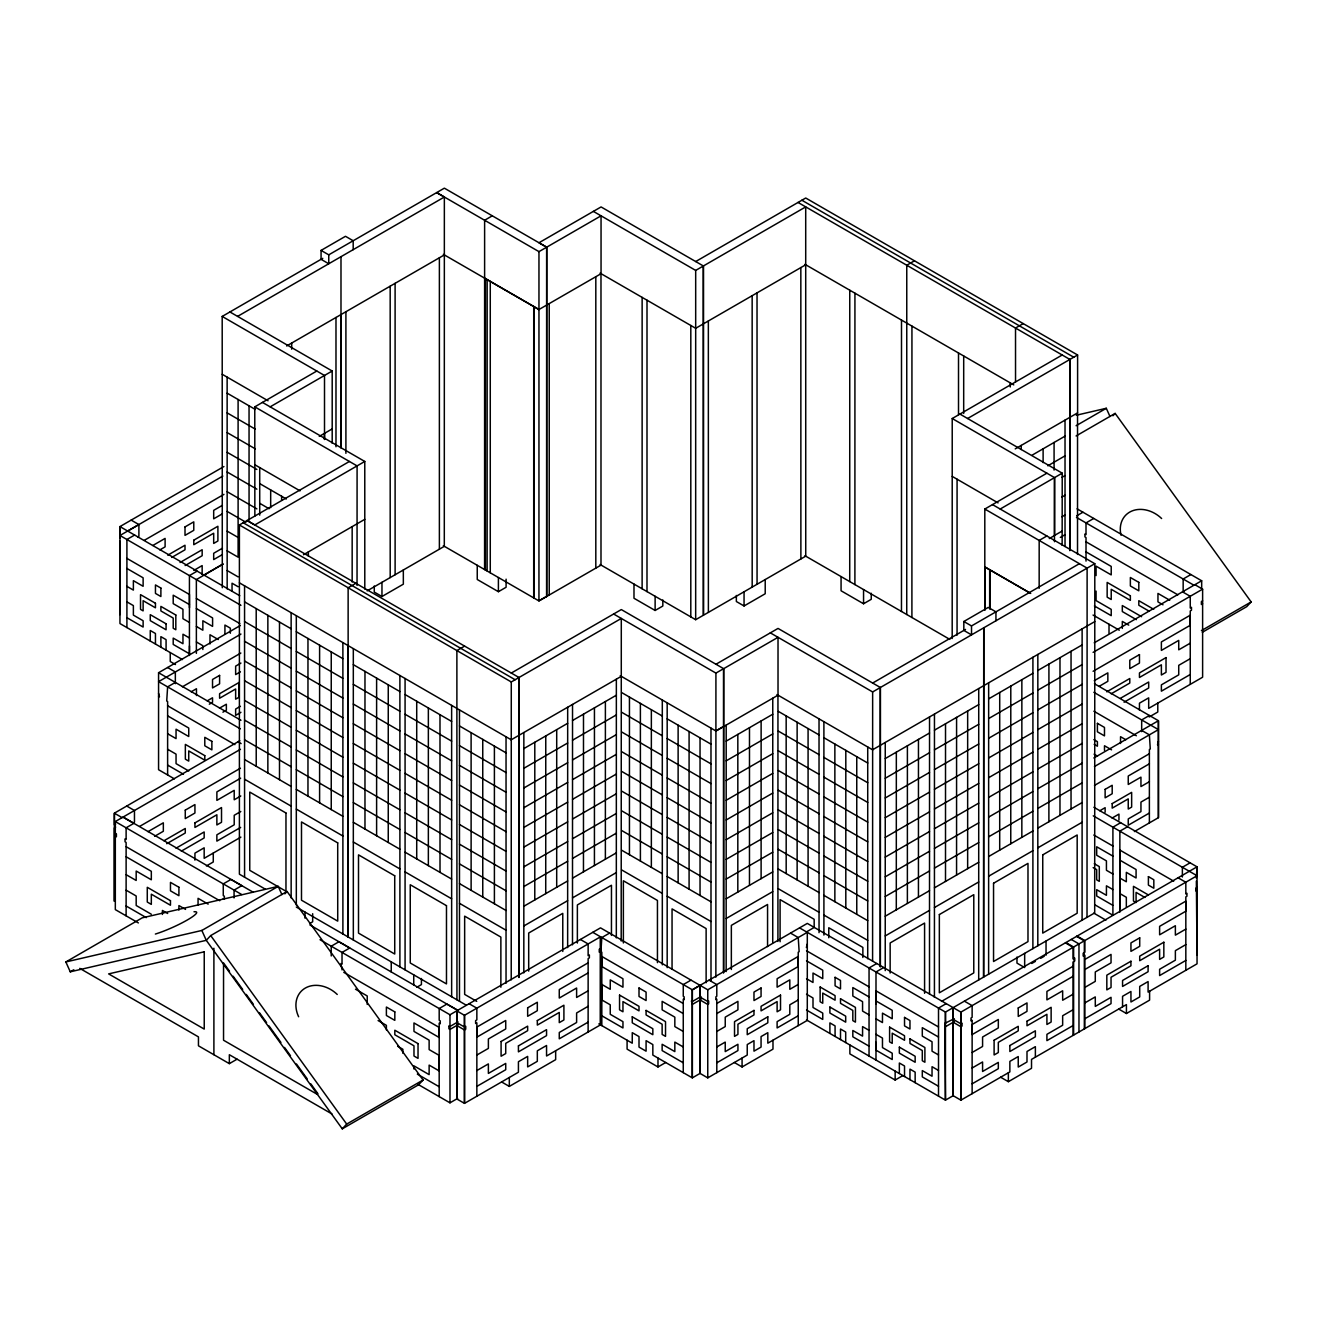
<?xml version="1.0" encoding="UTF-8"?>
<svg xmlns="http://www.w3.org/2000/svg" width="1317" height="1317" viewBox="0 0 1317 1317"><rect width="100%" height="100%" fill="white"/><g stroke="black" fill="none" stroke-linecap="round" stroke-linejoin="round"><path stroke-width="1.5" d="M119.962 614.644L119.962 541.221M119.962 538.291L119.962 526.586L223.923 466.531M131.173 520.116L138.894 524.561L138.894 536.266L137.775 536.924M194.932 860.149L194.932 853.136L204.168 847.819L204.168 858.322L240.863 837.135M202.143 574.36L202.16 565.586L193.78 570.426M464.489 1029.943L464.489 1103.383L456.769 1098.921L456.769 1025.499L464.489 1029.943L465.724 1029.236L465.724 1026.305L464.489 1027.03L456.769 1022.568L456.785 1010.863L464.489 1015.325L464.489 1103.383L518.421 1072.236L518.421 1061.732L527.656 1056.399L527.656 1066.918L537.32 1061.337L537.32 1050.818L546.555 1045.484L546.555 1056.004L600.486 1024.873L600.503 951.434L599.251 952.158L599.251 949.228L600.503 948.52L600.503 936.815L464.489 1015.308L464.489 1027.03M476.853 1096.238L476.853 1027.079L588.139 962.842M477.248 565.322L477.248 579.496L498.402 591.695L506.09 587.267L506.107 579.167M484.59 569.52L484.623 220.252L492.311 215.807M485.397 570.014L485.413 278.611M487.125 570.985L487.158 279.599M490.27 572.829L490.27 281.426M498.402 591.695L498.402 577.521M247.086 520.528L518.997 677.498L518.947 977.494L518.98 677.514L621.295 618.447L621.196 941.062M523.82 972.917L523.853 732.565M528.693 971.139L528.693 933.029L562.771 913.356L562.771 951.467M533.698 597.885L533.731 306.499M534.076 598.116L534.093 306.713M534.784 899.939L534.801 742.278M443.352 254.346L538.966 309.528L601.046 273.706L601.046 215.823L538.966 251.646L538.949 600.931L600.996 565.141L600.98 273.738M545.732 893.617L545.765 735.956M546.637 596.486L546.687 247.201L538.982 242.756L601.079 206.934L703.393 265.985L703.508 615.204L805.741 556.153L805.708 206.901L695.689 270.413L593.358 211.379M556.696 887.296L556.712 729.634M567.643 947.631L567.676 707.278M572.5 944.816L572.533 704.463M577.373 943.038L577.373 904.927L611.467 885.254L611.45 935.416M583.464 871.854L583.497 714.176M588.123 1032.001L588.139 958.578L589.374 957.854L589.374 954.94L588.139 955.648L588.139 943.943L580.418 939.498M594.428 865.532L594.444 707.855M601.82 1025.614L601.82 956.455L683.26 1003.488M605.376 859.194L605.392 701.533M616.323 937.885L616.356 679.177M633.987 584.073L633.987 598.264L655.125 610.462L662.83 606.034L662.83 599.959M642.12 588.781L642.136 297.379M646.993 591.596L647.009 300.194M655.125 610.462L655.125 596.288M683.26 1072.647L683.26 999.224L684.165 999.735L684.165 996.821L683.26 996.294L683.276 984.589L690.981 980.144M690.799 616.883L690.816 325.48M692.314 1004.443L691.409 1001.002L692.314 1001.513L700.94 996.541L700.94 999.455L692.314 1004.443L692.314 1077.866L652.837 1055.082L652.837 1044.562L646.087 1040.66L646.087 1051.18L639.008 1047.097L639.008 1036.578L632.259 1032.676L632.259 1043.196L598.807 1023.885M692.314 1001.513L692.314 989.824L807.305 923.398L960.9 1012.114L960.9 1100.156L1009.859 1071.906L1009.859 1061.387L1018.239 1056.547L1018.239 1067.066L1026.997 1061.996L1026.997 1051.493L1035.376 1046.653L1035.376 1057.172M703.377 265.968L703.36 615.253L695.672 619.698L695.689 270.413M692.314 989.824L700.035 985.363L700.035 997.068L707.756 1001.513L708.661 1000.986L708.661 1003.916L707.756 1004.443L700.035 999.982L700.035 1073.404L692.314 1077.866L692.314 989.791L592.765 932.321M723.626 972.786L723.659 668.69L621.311 609.573L511.292 673.053M726.161 971.567L726.194 725.091M731.347 969.51L731.347 925.374L767.564 904.466L767.564 946.594M737.816 892.07L737.833 734.409M749.472 885.353L749.488 727.692M761.111 878.637L761.127 720.959M772.733 942.643L772.766 698.208M777.919 941.457L777.952 695.228M829.891 1033.401L829.891 1022.897L835.077 1025.894L835.077 1036.397M840.509 1039.541L840.509 1029.021L845.695 1032.018L845.695 1042.537M841.069 576.599L841.069 590.773L863.557 603.762L871.245 599.317L871.245 593.243M849.728 581.587L849.761 290.217M854.898 584.583L854.931 293.197M863.557 603.762L863.557 589.572M869.039 1056.02L869.055 967.962L876.76 963.501M875.986 1060.02L876.003 971.979L883.707 967.518M715.971 664.245L778.034 628.423L880.349 687.49L880.316 966.958L880.349 687.507L1094.806 563.692L992.491 504.592M885.238 970.629L885.254 742.525M890.144 973.049L890.16 942.956L924.583 923.069L924.583 993.298M896.301 909.833L896.334 752.172M899.346 1073.503L899.346 1063L904.532 1065.996L904.532 1076.499M901.47 611.467L901.503 320.097M906.738 614.496L906.771 265.244M907.38 903.446L907.397 745.784M909.965 1079.644L909.965 1069.124L915.15 1072.12L915.15 1082.64M911.907 617.492L911.94 326.106M918.443 897.058L918.459 739.397M929.506 994.055L929.539 716.958M934.428 997.331L934.461 714.127M938.511 1096.123L938.511 1008.081L946.232 1003.62M954.315 1018.699L944.766 1023.375L945.458 1100.139L953.179 1095.711L960.9 1100.156L960.9 1026.733L962.036 1026.091L962.036 1023.161L960.9 1023.803L953.195 1019.358M945.458 1023.786L945.458 1012.082L1197.038 866.833L1093.867 807.255M945.507 881.435L945.524 723.774M952.191 638.515L952.224 418.526L1062.21 354.997M953.179 1095.678L953.195 1022.272L960.9 1026.733M953.179 1019.325L953.195 1007.653L953.179 1095.711M956.57 875.048L956.586 717.386M957.064 635.156L957.08 479.207M958.513 414.559L958.513 353.005M960.9 1023.803L960.9 1012.114L1197.038 875.739L1093.258 815.832M963.682 413.439L963.698 355.985M995.932 620.768L995.948 611.845L988.244 607.4L963.83 621.509L963.83 630.415L971.518 634.86L971.518 625.937L1079.43 563.676M967.649 868.66L967.666 710.999M972.127 1093.686L972.127 1024.511L1073.108 966.217M978.696 979.947L978.729 688.577M983.733 627.814L983.618 977.099L983.75 627.797M984.803 610.018L984.803 509.053L1046.867 473.198M984.869 610.051L984.869 566.952L1030.404 593.243M988.623 974.201L988.655 682.832M989.66 608.734L989.676 569.734M990.038 608.931L990.055 569.948M999.702 850.14L999.718 692.479M1010.271 386.984L1010.271 382.885M1010.765 843.753L1010.798 686.091M1015.539 381.93L1015.522 328.032L1023.243 323.603M1016.971 957.047L1016.971 963.122L1024.659 967.567L1024.675 953.393M1021.218 449.525L1021.218 445.426M1021.844 837.365L1021.86 679.704M1032.89 948.635L1032.923 657.265M1037.812 945.804L1037.845 654.434M1039.162 588.32L1039.179 540.414L1046.867 535.986M1043.113 462.596L1043.113 448.801M1046.044 955.237L1046.044 941.046M1048.892 821.742L1048.925 664.081M1054.077 470.07L1054.077 442.479M1054.473 541.715L1054.522 477.61L952.224 418.526M1054.555 477.643L1054.555 535.525L1049.287 538.554M1059.971 815.355L1059.987 657.693M1062.144 545.37L1062.226 473.165L959.912 414.065M1065.025 546.522L1065.025 420.123M1015.226 448.883L1077.602 412.88L1077.602 354.997L1069.914 359.426L1069.816 550.654L1069.898 359.442L798.02 202.439M1071.034 808.967L1071.05 651.306M1073.108 1035.392L1073.108 961.953L1074.244 961.311L1074.244 958.381M1077.52 554.424L1077.536 412.83M1082.097 920.237L1082.13 628.884M1084.335 1028.906L1084.335 955.483L1083.216 956.126L1083.216 953.195L1084.829 952.257L1084.829 940.568L1077.108 936.107M1084.335 952.553L1084.335 940.848L1076.615 936.403M1087.019 917.406L1087.118 568.121L984.803 509.053M1094.806 563.692L1094.69 912.911L941.507 1001.414M1104.486 750.295L1104.486 745.751L1111.564 749.834M1105.128 812.227L1105.128 807.683L1099.81 810.745M1118.956 820.096L1118.956 814.104L1112.091 818.055M1119.845 912.138L1119.862 831.175L1127.566 826.73M1120.537 743.479L1120.537 736.697L1125.821 739.742M1126.331 906.804L1126.331 897.289L1119.845 893.552M1141.674 731.643L1141.674 719.938L1149.379 715.477M1149.379 822.895L1149.379 749.472L1150.284 748.945L1149.379 734.837L1141.658 730.392M1134.398 831.554L1158.433 817.676L1158.433 720.712L1094.443 683.737M1182.37 877.023L1182.37 867.277L1190.091 862.833M1197.038 954.891L1196.346 881.057M875.937 1004.015L876.003 990.861L938.511 1026.964M189.434 653.462L189.483 645.939M65.85 961.953L201.847 930.461L206.275 940.322L342.272 1128.834L418.641 1084.747L423.07 1080.006L287.073 891.477L210.704 935.58L206.275 940.322L70.278 971.814L65.85 961.953L142.22 917.85L278.216 886.374L281.904 894.589M284.867 893.864L287.073 891.477M342.272 1128.834L346.7 1124.092L423.07 1080.006M1112.947 415.777L1115.153 413.406L1251.15 601.918L1246.722 606.66L1202.322 632.292M321.068 250.411L328.756 254.84L328.756 263.762L321.068 259.317L321.068 250.411L345.482 236.303L353.186 240.748L353.186 249.67M222.293 587.728L222.194 316.426L322.764 258.346M328.756 254.84L444.356 188.166L546.687 247.201L546.703 596.469M237.587 316.393L444.356 197.023L444.306 546.341L367.163 590.872M286.645 345.959L444.356 254.905M254.856 516.066L254.774 406.854L316.821 371.032M270.15 406.854L332.197 371.015L229.899 311.948M222.836 476.079L119.962 535.492L240.929 605.326M127.683 531.047L138.894 524.561M134.63 535.048L126.909 539.493L126.909 627.55M319.257 436.388L332.197 428.898M144.212 540.382L223.939 494.369M152.871 545.468L165.102 538.406L165.102 546.868L159.851 549.897M222.408 505.316L213.683 510.354L213.683 518.832L222.425 513.778M167.769 555.181L185.006 545.238L185.006 549.782L171.737 557.437M265.277 889.14L239.398 874.208L239.398 524.973L349.4 461.477M695.705 261.54L805.724 198.011L1077.602 354.997M180.034 562.507L202.16 549.732L202.16 555.725L185.137 565.553M364.793 589.111L364.776 461.46L254.79 524.956L247.102 520.528M222.425 548.234L213.683 553.272L213.683 559.593L222.408 554.556M197.138 571.134L189.434 575.595L189.434 655.487M203.575 575.282L222.902 564.12M223.083 564.022L196.365 579.595L196.381 653.38M303.486 554.737L364.776 519.342M805.708 264.783L695.689 328.295L600.075 273.113M174.387 778.857L158.567 769.721L158.567 672.724L240.336 625.509M240.945 634.07L158.567 681.663L240.336 728.844M175.326 682.42L167.621 686.881L166.716 700.99L167.621 701.517L167.621 774.939M355.837 583.316L348.132 587.777L348.165 936.996M906.754 265.244L914.475 260.799M182.421 686.783L240.846 653.051M191.179 691.787L196.463 688.742L196.463 695.524M240.929 663.077L235.644 666.122L235.644 674.584L240.418 671.835M374.275 585.983L374.275 592.074L381.963 596.502L403.348 584.172L403.331 569.981M207.213 700.858L212.531 697.796L212.531 702.34L209.321 704.2M219.495 708.167L226.359 704.216L226.359 710.209L222.919 712.184M240.418 706.291L235.644 709.04L235.644 715.345L240.929 712.299M239.793 740.763L114.381 813.165L114.381 901.24L114.381 827.817L115.616 827.109M138.384 922.937L115.32 909.619L115.32 821.545L240.451 749.307M115.616 824.179L114.381 824.886L114.381 813.198L122.102 817.627M133.231 822.927L134.466 822.203L134.466 810.515L126.745 806.053M139.767 826.335L240.435 768.223M546.571 596.42L538.867 600.865L443.335 545.732M464.605 646.12L456.884 650.565L456.95 999.801M148.047 831.636L163.341 822.812L163.341 831.274L154.665 836.279M240.649 778.182L216.877 791.896L216.877 800.374L234.212 790.348L234.212 799.781L240.797 795.978M163.999 840.74L185.269 828.475L185.269 833.002L166.716 843.72M176.034 848.197L204.168 831.965L204.168 837.958L181.318 851.144M240.797 811.502L234.212 815.289L234.212 824.804L216.861 834.83L216.861 841.135L240.649 827.405M511.226 979.848L511.276 681.959L518.98 677.514M967.6 418.51L1069.898 359.442M206.407 865.944L213.272 861.993L213.272 853.07M70.278 971.814L73.834 969.756M511.21 739.792L621.295 676.329M736.351 595.449L736.351 601.523L744.056 605.968L765.21 593.753L765.21 579.579M201.847 930.461L278.216 886.374M1076.104 425.72L1106.296 408.286L1109.984 416.501M523.853 748.599L567.66 723.313M572.533 720.498L616.356 695.211M1032.166 455.139L1065.025 436.157M1076.088 435.96L1115.153 413.406M523.853 768.305L567.66 743.018M572.533 740.203L616.356 714.917M1047.822 465.806L1065.025 455.863M715.872 977.148L715.921 673.102L723.609 668.657L723.56 972.703M723.659 668.69L778.018 637.313L778.018 695.178L723.659 726.556M1000.196 509.037L1062.226 473.165M523.853 788.01L567.66 762.724M572.533 759.925L616.34 734.623M1061.897 477.38L1065.025 475.569M309.594 923.579L312.672 921.801L312.672 913.702M523.837 807.733L567.66 782.43M572.533 779.631L616.34 754.345M1061.897 497.085L1065.025 495.274M523.837 827.438L567.66 802.152M572.533 799.337L616.34 774.05M1061.897 516.791L1065.025 514.98M1076.746 515.787L1082.936 512.231M620.241 675.72L715.921 730.968L723.543 726.49M1054.456 535.443L1062.21 531.047M715.921 730.968L723.609 726.523M523.837 847.144L567.66 821.857M572.516 819.042L616.34 793.756M1060.333 537.402L1065.025 534.686M1093.719 518.47L1085.998 522.915L1086.015 534.62L1084.928 533.994L1084.928 536.924L1086.015 537.55L1086.015 561.108M726.194 741.125L772.766 714.242M523.837 866.849L567.66 841.563M572.516 838.748L616.34 813.462M726.194 760.831L772.766 733.948M872.661 683.046L965.526 629.444M523.837 886.555L567.643 861.269M572.516 858.454L616.34 833.167M872.595 961.13L872.644 691.952L880.349 687.507M79.777 968.374L198.455 1036.891L198.455 1045.813L229.339 1063.642L237.06 1059.181M726.194 780.537L772.766 753.67M523.837 906.261L567.643 880.974M572.516 878.176L616.323 852.873M726.194 800.259L772.766 773.375M416.814 987.256L421.424 984.589L421.424 978.515M523.837 925.983L567.643 900.68M572.516 897.881L616.323 872.595M726.194 819.964L772.766 793.081M1094.806 621.575L872.578 749.785M726.194 839.67L772.75 812.787M1190.881 574.558L1183.16 579.003L1183.16 590.707L1184.246 591.333M885.254 758.559L929.539 733.009M934.461 730.161L978.729 704.611M988.655 698.866L1032.923 673.316M1037.845 670.468L1082.13 644.918M320.031 939.729L449.986 1014.765L600.503 927.859L707.756 989.791L807.305 932.321L807.288 1020.395L767.811 1043.179L767.811 1032.676L761.061 1036.578L761.061 1047.081L753.982 1051.164L753.982 1040.66L747.233 1044.562L747.233 1055.065L707.756 1077.866L700.035 1073.404L700.035 985.33M1094.213 642.811L1201.68 580.764L1201.68 588.962M726.177 859.375L772.75 832.492M1093.11 652.376L1202.619 589.143L1202.619 677.218L1148.687 708.365L1148.687 697.862L1139.452 703.179L1139.452 710.192M609.541 933.111L601.82 937.572L600.914 951.681L601.82 952.191L601.82 966.53L622.957 978.729L622.957 987.207L610.265 979.864L610.248 989.297L601.82 984.425L601.82 999.949L610.248 1004.805L610.248 1014.32L622.957 1021.646L622.957 1027.968L601.82 1015.769M458.02 1021.86L449.97 1026.47L448.899 1025.844L448.899 1028.775L449.97 1029.4L458.02 1024.774M885.254 778.265L929.539 752.715M934.444 749.867L978.729 724.317M988.655 718.572L1032.923 693.022M1037.845 690.174L1082.13 664.624M1202.619 600.881L1201.384 601.589L1201.384 604.519L1202.619 603.795M726.177 879.081L772.75 852.198M1093.11 671.291L1190.255 615.204L1190.255 684.363M988.655 738.277L1032.923 712.727M1037.845 709.879L1082.113 684.33M885.254 797.97L929.522 772.42M934.444 769.589L978.729 744.023M588.139 972.917L559.264 989.577L559.264 998.056L576.616 988.03L576.616 997.463L588.123 990.812M1094.262 680.691L1107.844 672.855L1107.844 681.317L1099.168 686.338M726.177 898.787L772.75 871.92M1201.417 630.629L1251.15 601.918M885.254 817.676L929.522 792.126M934.444 789.295L978.729 763.728M988.639 757.983L1032.923 732.433M1037.845 729.602L1082.113 704.035M476.853 1055.049L488.377 1048.398L488.377 1038.965L505.728 1028.956L505.728 1020.477L476.853 1037.154L476.853 1022.815L475.618 1023.523L475.618 1020.609L476.853 1019.885L476.853 1008.196L469.148 1003.735M1190.255 643.173L1178.731 649.824L1178.731 640.391L1161.38 650.417L1161.38 641.939L1190.255 625.279L1190.255 610.94L1191.49 610.232L1191.49 607.302L1190.255 608.01L1190.255 596.321L1182.534 591.86M1106.741 691.82L1129.788 678.518L1129.788 683.062L1111.219 693.779M726.177 918.509L772.75 891.625M1120.553 698.24L1148.687 682.008L1148.687 688.001L1124.076 702.208M476.853 1070.556L488.377 1063.906L488.377 1073.421L505.728 1063.412L505.728 1069.717L476.853 1086.377M588.123 1006.32L576.616 1012.971L576.616 1022.486L559.264 1032.495L559.264 1038.817L588.123 1022.14M1190.255 658.681L1178.731 665.332L1178.731 674.847L1161.38 684.856L1161.38 691.178L1190.255 674.502M885.254 837.398L929.522 811.832M934.444 809L978.712 783.434M988.639 777.705L1032.923 752.139M1037.845 749.307L1082.113 723.741M418.049 1084.401L449.986 1102.839L457.69 1098.378M885.238 857.104L929.522 831.537M934.444 828.706L978.712 803.156M988.639 797.411L1032.923 771.844M1037.829 769.013L1082.113 743.463M501.596 1081.948L509.317 1086.41L555.659 1059.658L555.659 1050.736M1149.198 716.975L1157.791 712.02L1157.791 703.113M885.238 876.809L929.522 851.259M934.444 848.411L978.712 822.862M988.639 817.116L1032.907 791.566M1037.829 788.718L1082.113 763.169M1093.834 757.983L1158.433 720.712L1158.433 817.676M806.531 931.876L814.252 927.415M1094.443 766.543L1158.433 729.618L1093.834 692.298M885.238 896.515L929.522 870.965M934.428 868.117L978.712 842.567M988.639 836.822L1032.907 811.272M1037.829 808.424L1082.113 782.874M807.288 944.042L806.383 947.483L807.288 946.972M1158.433 741.323L1157.528 744.763L1158.433 744.237M716.794 1003.472L798.234 956.455L798.25 1025.614M1094.493 785.409L1149.379 753.736M716.794 1013.547L737.932 1001.348L737.932 1009.826L725.239 1017.152L725.239 1026.585L716.794 1031.441M885.238 916.22L929.522 890.671M934.428 887.839L978.712 862.273M988.639 856.527L1032.907 830.978M1037.829 828.13L1082.113 802.58M1149.379 763.811L1128.241 776.009L1128.241 784.471L1140.95 777.145L1140.95 786.562L1149.379 781.705M798.25 984.425L789.805 989.297L789.805 979.864L777.112 987.19L777.112 978.729L798.234 966.53L798.234 952.191L799.139 951.664L798.234 937.572L790.529 933.111M627.09 1040.216L627.09 1049.139L657.99 1066.968L665.711 1062.506M885.238 935.926L929.506 910.376M934.428 907.545L978.712 881.978M988.623 876.233L1032.907 850.683M1037.829 847.852L1082.097 822.285M716.81 1046.966L725.239 1042.093L725.239 1051.608L737.932 1044.266L737.932 1050.587L716.81 1062.786M798.25 999.932L789.805 1004.805L789.805 1014.32L777.112 1021.646L777.112 1027.951L798.25 1015.753M1149.379 797.213L1140.95 802.086L1140.95 811.601L1128.241 818.927L1128.241 825.232L1149.379 813.033M1120.635 822.713L1112.914 827.175L1112.898 915.233L1095.365 905.092M734.359 1062.506L742.08 1066.968L772.98 1049.139L772.98 1040.216M1031.787 963.451L1035.36 961.394M1040.693 958.315L1044.266 956.257M945.458 1026.717L954.315 1021.63M1197.038 887.477L1195.918 888.119L1195.918 891.049L1197.038 890.407M1084.829 959.451L1185.827 901.141L1185.827 970.3M1073.108 976.292L1046.916 991.421L1046.916 999.883L1062.654 990.796L1062.654 1000.229L1073.108 994.187M1084.829 969.526L1111.038 954.397L1111.038 962.859L1095.283 971.962L1095.283 981.379L1084.829 987.421M849.877 1044.99L849.877 1053.896L895.148 1080.039L902.869 1075.577M972.127 1052.497L982.581 1046.455L982.581 1037.022L998.319 1027.935L998.335 1019.473L972.127 1034.586L972.127 1020.263L971.008 1020.905L971.008 1017.975L972.127 1017.333L972.127 1005.628L964.406 1001.167M1185.827 929.111L1175.373 935.152L1175.373 925.719L1159.619 934.807L1159.619 926.345L1185.827 911.216L1185.827 896.877L1186.946 896.235L1186.946 893.305L1185.827 893.963L1185.827 882.258L1178.106 877.797M972.127 1068.005L982.581 1061.963L982.581 1071.478L998.319 1062.391L998.319 1068.696L972.127 1083.825M1073.108 1009.711L1062.654 1015.736L1062.654 1025.252L1046.916 1034.339L1046.916 1040.644L1073.108 1025.531M1084.829 1002.928L1095.283 996.903L1095.3 1006.402L1111.038 997.315L1111.038 1003.62L1084.829 1018.749M1185.827 944.618L1175.373 950.66L1175.373 960.175L1159.619 969.263L1159.619 975.568L1185.827 960.439M1000.624 1077.224L1008.361 1081.685L1031.524 1068.301L1031.524 1059.395L1126.43 1004.591L1126.43 1013.514L1118.709 1009.052M1126.43 1013.514L1149.593 1000.146L1149.593 991.224M1076.302 415.234L1106.296 408.286M801.872 200.233L1073.767 357.22M804.917 264.305L1013.761 384.893M1077.076 508.823L1201.68 580.781M1194.898 584.682L1202.619 589.176M1076.466 517.4L1193.959 585.242M1086.015 541.814L1177.859 594.84M1086.015 551.889L1111.219 566.425L1111.219 574.903L1096.073 566.162L1096.073 575.578M1169.726 600.206L1157.956 593.424L1157.956 601.885L1163.01 604.799M952.224 476.408L998.072 502.88M444.356 197.023L436.668 192.578L538.982 251.646M1153.725 609.31L1138.81 600.684L1138.81 605.227L1149.247 611.253M1141.609 616.702L1122.314 605.557L1122.314 611.549L1136.341 619.649M1128.751 625.131L1122.314 621.41L1122.314 628.423M1094.411 605.968L1111.219 615.665L1111.219 609.359L1096.073 600.601L1096.073 591.103M1093.061 615.055L1119.302 630.185M984.803 566.936L1030.668 593.424M484.607 278.134L538.982 309.528M963.83 621.509L971.518 625.937M1093.867 711.229L1136.357 735.759M804.885 555.692L949.853 639.404M1093.867 739.627L1097.407 741.669L1097.407 746.212L1094.197 744.352M1094.081 754.147L1097.505 756.139M1196.346 878.143L1197.038 866.833L1197.038 963.83L1148.095 992.096L1148.095 981.577L1139.715 986.417L1139.715 996.92L1130.941 1001.99L1130.941 991.471L1122.561 996.311L1122.561 1006.83M222.194 316.426L324.509 375.477L324.509 439.499L324.443 433.392M770.33 632.868L872.644 691.952M1093.801 835.027L1112.914 846.057M1173.694 881.155L1119.862 850.074L1119.845 909.043M1112.914 856.132L1096.682 846.765L1096.682 855.243L1106.428 860.874L1106.428 870.29L1112.914 874.027M1119.862 860.149L1136.077 869.516L1136.077 877.978L1126.331 872.348L1126.331 881.781L1119.862 878.044M600.058 564.499L695.672 619.698M1094.312 863.738L1099.3 866.602L1099.3 881.336L1096.682 879.838L1096.682 869.632L1093.159 867.607M1148.391 894.951L1133.46 886.325L1133.46 901.058L1136.077 902.573L1136.077 892.383L1144.885 897.453M222.211 374.291L268.059 400.763M776.964 694.569L872.661 749.834M1112.914 889.551L1106.428 885.814L1106.428 895.313L1096.682 889.683L1096.682 896.004L1112.898 905.372M262.462 402.409L364.776 461.46M254.774 406.854L357.088 465.905L357.039 585.39M613.607 614.002L715.921 673.102M227.15 393.174L255.317 409.439M778.347 711.394L819.042 734.902M823.899 737.701L867.722 763.02M227.15 412.896L255.317 429.144M778.347 731.116L819.042 754.608M823.899 757.423L867.722 782.726M1093.752 913.109L1105.934 920.139M227.15 432.602L255.317 448.85M778.347 750.822L819.042 774.314M823.899 777.129L867.722 802.432M254.79 464.736L300.029 490.846M227.15 452.307L256.881 469.461M778.347 770.527L819.042 794.019M823.899 796.834L867.722 822.137M1071.248 939.449L1078.969 943.91L1078.969 1032.001M1065.897 942.593L1073.618 947.038L1073.618 958.743M1065.404 942.873L1073.108 947.335L1073.108 959.023L1074.738 958.101L1074.738 961.015L1073.618 961.673L1073.618 1035.096M259.729 483.619L286.332 498.978M621.624 692.544L662.303 716.036M667.176 718.852L710.982 744.154M227.15 472.013L256.881 489.167M778.347 790.233L819.042 813.725M823.899 816.54L867.722 841.843M259.729 503.324L269.112 508.757M621.624 712.25L662.303 735.759M667.176 738.557L710.982 763.86M227.15 491.718L256.881 508.889M778.347 809.939L819.042 833.431M823.899 836.246L867.722 861.548M621.624 731.956L662.303 755.464M667.176 758.263L710.982 783.582M227.15 511.424L245.933 522.273M778.347 829.644L819.042 853.136M823.915 855.951L867.722 881.254M243.233 522.767L515.128 679.737M239.398 524.973L511.276 681.959M621.624 751.661L662.303 775.17M667.176 777.985L710.999 803.288M227.166 531.146L238.114 537.468M778.347 849.35L819.042 872.842M823.915 875.657L867.722 900.96M621.624 771.383L662.303 794.875M667.176 797.69L710.999 822.993M227.166 550.852L238.114 557.173L238.097 399.495M778.347 869.055L819.042 892.564M823.915 895.362L867.722 920.665M621.624 791.089L662.303 814.581M667.176 817.396L710.999 842.699M227.166 570.557L238.114 576.879M778.363 888.761L819.042 912.269M823.915 915.068L867.722 940.387M239.398 582.838L511.292 739.825M238.114 586.74L232.039 583.217L232.039 591.251M621.624 810.795L662.303 834.287M667.176 837.102L710.999 862.405M239.76 595.728L119.962 526.586L119.962 623.567L182.421 659.587M244.567 601.869L291.139 628.769M296.309 631.748L342.881 658.648M353.318 664.657L399.891 691.557M405.076 694.536L451.649 721.436M459.468 725.947L506.041 752.847M799.567 927.892L945.458 1012.082L945.458 1100.156L806.514 1019.951M621.624 830.5L662.303 853.992M667.176 856.807L710.999 882.11M119.962 547.181L119.962 550.111M244.567 621.575L291.139 648.474M296.309 651.454L342.881 678.354M353.318 684.363L399.891 711.262M405.076 714.258L451.649 741.142M459.468 745.652L506.041 772.552M126.909 558.392L189.434 594.477L189.483 607.68M196.381 598.494L239.793 623.55M806.531 950.759L869.055 986.861M621.624 850.206L662.303 873.698M667.176 876.513L710.999 901.816M126.909 568.467L143.125 577.817L143.125 586.295L133.379 580.665L133.379 590.098L126.909 586.361M189.434 604.552L173.202 595.185L173.202 603.647L182.948 609.277L182.948 618.71L189.434 622.447M196.381 608.569L212.597 617.936L212.597 626.398L202.851 620.768L202.851 630.201L196.381 626.464M806.531 960.834L822.746 970.201L822.746 978.663L813.001 973.033L813.001 982.466L806.531 978.729M869.055 996.936L852.823 987.569L852.823 996.031L862.569 1001.661L862.569 1011.094L869.039 1014.831M875.986 1000.936L892.218 1010.304L892.218 1018.765L882.472 1013.135L882.472 1022.568L875.986 1018.831M938.511 1037.039L922.295 1027.672L922.295 1036.133L932.041 1041.763L932.041 1051.196L938.511 1054.933M244.567 641.28L291.139 668.18M296.309 671.176L342.881 698.059M353.318 704.068L399.891 730.968M405.076 733.964L451.649 760.847M459.468 765.358L506.041 792.258M621.624 869.911L662.319 893.403M667.176 896.218L710.999 921.521M218.276 639.535L209.979 634.745L209.979 643.964M244.567 660.986L291.139 687.886M296.325 690.882L342.881 717.765M353.318 723.79L399.891 750.674M405.076 753.67L451.649 780.553M459.468 785.064L506.041 811.963M126.909 601.869L133.379 605.606L133.379 615.121L143.125 620.751L143.125 627.057L126.909 617.689M189.434 637.955L182.964 634.218L182.964 643.733L173.202 638.103L173.202 644.425L189.434 653.775M196.381 641.972L202.851 645.709L202.851 649.511M806.531 994.236L813.001 997.973L813.001 1007.489L822.746 1013.119L822.746 1019.424L806.531 1010.057M869.039 1030.338L862.569 1026.601L862.569 1036.117L852.823 1030.487L852.823 1036.792L869.039 1046.159M875.986 1034.339L882.472 1038.076L882.472 1047.591L892.218 1053.221L892.218 1059.526L875.986 1050.159M938.511 1070.441L932.041 1066.704L932.041 1076.219L922.295 1070.589L922.295 1076.894L938.511 1086.262M244.567 680.708L291.139 707.591M296.325 710.587L342.881 737.487M353.318 743.496L399.891 770.379M405.076 773.375L451.649 800.275M459.468 804.769L506.041 831.669M244.567 700.414L291.139 727.297M296.325 730.293L342.897 757.193M353.335 763.202L399.891 790.085M405.076 793.081L451.649 819.981M459.468 824.475L506.041 851.375M175.49 664.542L170.255 661.529L170.255 652.606M167.621 667.521L175.342 671.983L175.342 683.688M709.073 980.128L716.794 984.589L716.794 996.294L715.888 996.804L715.888 999.735L716.794 999.208L716.81 1072.647M244.567 720.119L291.139 747.002M296.325 749.999L342.897 776.898M353.335 782.907L399.907 809.807M405.076 812.787L451.649 839.686M459.468 844.181L506.041 871.08M158.567 672.724L240.945 720.284M244.567 739.825L291.139 766.724M296.325 769.704L342.897 796.604M353.335 802.613L399.907 829.512M405.076 832.492L451.649 859.392M459.468 863.903L506.041 890.786M158.567 693.368L159.472 696.808L158.567 696.281M238.015 741.817L241.11 743.595M167.621 705.764L234.887 744.615M244.567 759.53L291.139 786.43M296.325 789.41L342.897 816.31M353.335 822.318L399.907 849.218M405.076 852.198L451.649 879.097M459.468 883.608L506.041 910.491M167.621 715.839L188.743 728.038L188.743 736.516L176.05 729.19L176.05 738.607L167.621 733.75M683.26 1013.563L662.138 1001.348L662.138 1009.826L674.831 1017.152L674.831 1026.585L683.26 1031.458M244.583 779.236L291.139 806.136M296.325 809.115L342.897 836.015M353.335 842.024L399.907 868.924M405.076 871.903L451.649 898.803M459.468 903.314L506.041 930.214M167.621 749.258L176.05 754.131L176.05 763.63L188.743 770.972M683.26 1046.966L674.831 1042.093L674.831 1051.608L662.138 1044.282L662.138 1050.587L683.26 1062.786M167.621 765.078L183.458 774.231M476.721 1001.364L464.654 994.401L464.654 916.155L500.872 937.078L500.872 987.223M296.325 907.067L466.383 1005.25M252.996 892.119L123.041 817.083L133.84 823.355L126.119 827.8L126.119 839.505L125.033 838.88L125.033 841.81L126.119 842.436L126.119 915.858M309.956 924.995L457.707 1010.304L446.891 1004.081L439.187 1008.542L439.187 1020.247L440.257 1020.873L440.257 1023.786L439.187 1023.161L439.187 1037.5L413.966 1022.947L413.982 1031.425L429.128 1040.167L429.128 1049.6L439.187 1055.394L439.187 1070.919L429.128 1065.107L429.128 1074.623L413.982 1065.881L413.982 1069.025M115.32 821.578L241.702 894.523M115.32 833.266L116.406 833.891L116.406 836.822L115.32 836.196M223.264 898.523L224.351 899.132L224.351 896.218L223.264 895.593L223.264 883.888L230.985 879.443L241.785 885.666L234.064 890.127L234.064 897.931M340.938 966.448L342.025 967.073L342.025 969.921M126.119 846.683L219.741 900.746M343.786 972.358L439.187 1027.425L439.187 1096.6M126.119 856.758L151.323 871.311L151.323 879.789L136.178 871.047L136.178 880.464L126.119 874.669M208.152 904.121L198.06 898.309L198.06 905.075M355.475 989.182L367.229 995.965L367.229 1004.443M185.549 909.405L178.914 905.569L178.914 910.113M378.094 1020.56L386.391 1025.35L386.391 1029.894M167.671 913.488L162.419 910.442L162.419 914.442M397.619 1046.241L402.887 1049.27L402.887 1053.271M126.119 890.177L136.178 895.988L136.178 905.487L151.323 914.245M126.119 905.997L146.286 917.636M417.341 1074.129L439.187 1086.739M317.381 1094.411L223.544 1040.232L223.544 962.957L229.52 971.238M332.065 1114.034L229.339 1054.719L229.339 1063.642M210.704 935.58L346.7 1124.092M233.109 976.21L242.674 989.446M246.246 994.417L253.424 1004.361M259.4 1012.641L266.577 1022.568M268.964 1025.877L280.916 1042.438M284.505 1047.41L290.481 1055.691M296.457 1063.971L307.207 1078.87M310.796 1083.842L317.957 1093.768M875.937 1042.257L875.986 1049.847M1109.013 624.258L1109.013 633.181M1084.829 1028.61L1084.829 955.187L1083.71 955.829L1083.71 952.915M1008.361 1072.762L1008.361 1081.685M895.148 1071.116L895.148 1080.039M867.722 746.969L867.722 958.743M862.865 957.459L862.865 947.417L828.772 927.744L828.772 937.77M856.758 756.682L856.774 914.344M845.81 750.361L845.81 908.022M834.863 744.039L834.863 901.701M823.899 721.667L823.915 935.054M819.026 718.868L819.042 932.666M814.169 927.333L814.169 919.299L780.092 899.626L780.092 941.754M808.078 728.564L808.095 886.226M800.835 267.581L800.884 558.968M797.131 722.243L797.131 879.904M786.167 715.921L786.183 873.583M757.028 292.884L757.061 584.271M752.155 295.699L752.188 587.086M744.056 591.794L744.056 605.968M742.08 1058.045L742.08 1066.968M710.982 728.12L710.999 980.704M708.348 321.002L708.381 612.389M707.756 989.791L707.756 1077.866M706.126 982.729L706.126 928.567L672.049 908.895L672.049 969.082M700.035 737.833L700.035 895.494M689.087 731.511L689.087 889.173M678.123 725.19L678.14 882.834M667.176 702.817L667.176 967.649M662.303 700.002L662.319 964.834M657.99 1058.045L657.99 1066.968M657.446 962.645L657.446 900.449L623.369 880.777L623.369 942.972M651.355 709.715L651.355 867.376M640.391 703.393L640.408 861.055M629.444 697.072L629.444 854.733M600.503 936.782L600.503 1024.856M595.811 276.718L595.811 568.121M549.238 303.601L549.238 595.004M509.317 1077.487L509.317 1086.41M506.041 736.796L506.041 983.256M494.402 746.113L494.402 903.775M482.746 739.397L482.763 897.058M471.107 732.664L471.124 890.325M459.468 709.912L459.485 1001.266M456.769 1010.847L456.769 1098.921M451.632 705.402L451.649 996.755M449.986 1014.765L449.986 1102.823M439.993 714.719L440.01 872.381M439.384 257.786L439.384 549.189M428.354 707.986L428.354 865.648M416.715 701.27L416.715 858.931M413.736 974.86L413.736 984.984M405.076 678.502L405.076 969.855M399.891 675.522L399.907 966.876M395.1 283.336L395.116 574.739M391.248 961.871L391.248 971.995M390.178 286.184L390.194 577.57M388.252 684.824L388.252 842.485M381.963 582.328L381.963 596.502M376.613 678.107L376.613 835.768M364.974 671.39L364.974 829.035M353.318 648.622L353.335 939.976M352.166 526.652L352.166 582.048M348.067 645.593L348.067 936.963M345.91 311.734L345.91 453.328M342.881 642.614L342.897 933.967M340.988 256.7L340.988 447.961L340.905 314.648M340.938 966.448L340.938 963.517L342.025 964.159L342.025 952.438L349.746 947.993L338.946 941.754L331.225 946.215L331.225 955.977M335.983 317.479L335.983 446.759M332.197 371.015L332.197 443.253M331.242 651.931L331.242 809.593M319.603 645.198L319.603 802.86M308.343 551.938L308.343 556.037M307.964 638.482L307.964 796.143M304.984 912.072L304.984 918.147M296.309 615.714L296.325 905.026M291.699 343.029L291.699 349.186M291.139 612.734L291.156 897.964M281.624 496.262L281.624 500.213M279.5 622.036L279.5 779.697M270.676 489.94L270.676 507.687M267.861 615.319L267.861 772.98M259.712 467.584L259.729 515.161M256.206 608.602L256.222 766.247M249.045 405.817L249.061 520.133M244.567 585.835L244.583 877.188M230.343 633.263L230.343 628.176L224.927 625.048L224.927 633.51M227.133 377.139L227.166 588.929M213.897 948.256L213.897 1054.719M166.074 650.154L166.074 639.65L160.888 636.654L160.888 647.157M155.455 644.029L155.455 633.51L150.27 630.514L150.27 641.033M298.63 1016.757A27.986 22.504 43 0 1 305.281 988.079A27.986 22.504 43 0 1 337.251 994.467M1121.03 535.212A27.986 22.504 43 0 1 1131.994 510.98A27.986 22.504 43 0 1 1161.627 518.519M193.994 911.759A27.986 3.967 -24.2 0 1 187.327 919.974A27.986 3.967 -24.2 0 1 155.373 934.049M185.006 526.915L185.006 535.377L193.78 530.323L193.78 521.845L185.006 526.915M185.269 810.136L185.269 818.614L194.932 813.033L194.932 804.572L185.269 810.136M193.78 540.184L193.78 544.711L213.683 533.22L213.683 543.427L217.898 540.991L217.898 526.257L193.78 540.184M194.932 822.895L194.932 827.438L216.877 814.762L216.861 824.969L221.519 822.285L221.519 807.551L194.932 822.895M501.086 1041.5L501.086 1056.234L505.728 1053.551L505.728 1043.344L527.656 1030.684L527.656 1026.141L501.086 1041.5M518.421 1045.879L518.421 1051.871L546.555 1035.623L546.555 1029.647L518.421 1045.879M527.656 1007.818L527.656 1016.296L537.32 1010.715L537.32 1002.237L527.656 1007.818M537.32 1020.576L537.32 1025.103L559.264 1012.444L559.264 1022.634L563.906 1019.967L563.906 1005.217L537.32 1020.576M619.55 995.092L619.55 1009.826L622.957 1011.785L622.957 1001.595L639.008 1010.863L639.008 1006.336L619.55 995.092M632.259 1016.823L632.259 1022.815L652.837 1034.701L652.837 1028.709L632.259 1016.823M639.008 987.997L639.008 996.475L646.087 1000.558L646.087 992.08L639.008 987.997M646.087 1010.419L646.087 1014.946L662.138 1024.214L662.138 1034.421L665.529 1036.38L665.529 1021.646L646.087 1010.419M820.145 987.009L820.129 1001.743L822.746 1003.258L822.746 993.067L835.077 1000.179L835.077 995.636L820.145 987.009M829.891 1007.044L829.891 1013.036L845.695 1022.157L845.695 1016.164L829.891 1007.044M835.077 977.313L835.077 985.774L840.509 988.919L840.509 980.441L835.077 977.313M840.509 998.78L840.509 1003.307L852.823 1010.435L852.823 1020.626L855.441 1022.124L855.441 1007.39L840.509 998.78M889.601 1027.128L889.601 1041.862L892.218 1043.36L892.218 1033.17L904.532 1040.282L904.532 1035.738L889.601 1027.128M899.346 1047.147L899.346 1053.139L915.15 1062.259L915.15 1056.267L899.346 1047.147M904.532 1017.415L904.532 1025.894L909.965 1029.021L909.965 1020.56L904.532 1017.415M909.965 1038.883L909.965 1043.426L922.295 1050.538L922.295 1060.728L924.896 1062.243L924.896 1047.509L909.965 1038.883M939.35 914.558L939.334 992.804L973.773 972.917L973.79 894.671L939.35 914.558M993.545 883.246L993.545 961.509L1027.984 941.622L1027.984 863.376L993.545 883.246M994.105 1040.232L994.105 1054.966L998.319 1052.53L998.319 1042.34L1018.239 1030.849L1018.239 1026.305L994.105 1040.232M1009.859 1045.533L1009.859 1051.526L1035.376 1036.792L1035.376 1030.799L1009.859 1045.533M1018.239 1007.982L1018.239 1016.444L1026.997 1011.374L1027.013 1002.912L1018.239 1007.982M1026.997 1021.235L1026.997 1025.778L1046.916 1014.288L1046.916 1024.478L1051.131 1022.041L1051.131 1007.307L1026.997 1021.235M1042.751 854.865L1042.735 933.111L1077.174 913.224L1077.174 834.978L1042.751 854.865M1097.407 723.346L1097.407 731.808L1104.486 735.89L1104.486 727.428L1097.407 723.346M1105.128 789.36L1105.128 797.822L1112.19 793.739L1112.19 785.278L1105.128 789.36M1112.19 803.6L1112.19 808.144L1128.241 798.876L1128.241 809.066L1131.649 807.107L1131.649 792.373L1112.19 803.6M1148.408 876.628L1148.391 885.09L1153.824 888.234L1153.824 879.756L1148.408 876.628M219.593 675.391L212.531 679.473L212.531 687.935L219.593 683.852L219.593 675.391M239.052 682.486L219.593 693.713L219.593 698.257L235.644 688.989L235.644 699.179L239.052 697.22L239.052 682.486M1139.452 654.615L1129.788 660.196L1129.788 668.657L1139.452 663.077L1139.452 654.615M1166.022 657.595L1139.452 672.938L1139.452 677.481L1161.38 664.805L1161.38 675.012L1166.022 672.328L1166.022 657.595M761.061 987.997L753.982 992.08L753.982 1000.558L761.061 996.459L761.061 987.997M753.982 1010.402L734.524 1021.646L734.524 1036.38L737.932 1034.405L737.932 1024.214L753.982 1014.946L753.982 1010.402M780.52 995.092L761.061 1006.32L761.061 1010.863L777.112 1001.595L777.112 1011.785L780.52 1009.826L780.52 995.092M767.811 1016.823L747.233 1028.709L747.233 1034.701L767.811 1022.815L767.811 1016.823M1139.715 937.836L1130.941 942.906L1130.941 951.368L1139.715 946.314L1139.715 937.836M1130.941 961.229L1106.823 975.156L1106.823 989.89L1111.038 987.454L1111.038 977.263L1130.941 965.773L1130.941 961.229M1163.833 942.231L1139.715 956.158L1139.715 960.702L1159.619 949.211L1159.619 959.402L1163.833 956.965L1163.833 942.231M1148.095 965.723L1122.561 980.474L1122.561 986.449L1148.095 971.716L1148.095 965.723M204.234 951.812L108.636 973.889L204.234 1029.087L204.234 951.812M1138.81 582.361L1130.365 577.488L1130.365 585.966L1138.81 590.823L1138.81 582.361M1130.365 595.811L1107.153 582.41L1107.153 597.161L1111.219 599.498L1111.219 589.308L1130.365 600.354L1130.365 595.811M160.888 588.073L155.455 584.929L155.455 593.407L160.888 596.535L160.888 588.073M155.455 603.268L140.524 594.642L140.524 609.376L143.125 610.89L143.125 600.684L155.455 607.812L155.455 603.268M175.82 615.023L160.888 606.396L160.888 610.94L173.202 618.052L173.202 628.242L175.82 629.756L175.82 615.023M166.074 623.797L150.27 614.677L150.27 620.653L166.074 629.789L166.074 623.797M211.872 741.389L204.793 737.306L204.793 745.784L211.872 749.867L211.872 741.389M204.793 755.645L185.351 744.401L185.351 759.152L188.743 761.111L188.743 750.92L204.793 760.172L204.793 755.645M285.97 813.001L249.753 792.077L249.753 870.323L285.97 891.247L285.97 813.001M337.712 842.88L301.494 821.956L301.494 900.202L337.728 921.126L337.712 842.88M394.721 875.789L358.504 854.865L358.504 933.111L394.738 954.035L394.721 875.789M446.479 905.668L410.245 884.744L410.262 962.99L446.479 983.914L446.479 905.668M178.914 887.246L170.469 882.374L170.469 890.835L178.914 895.708L178.914 887.246M394.82 1011.9L386.391 1007.028L386.391 1015.489L394.82 1020.362L394.82 1011.9M170.469 900.696L147.274 887.296L147.274 902.046L151.323 904.384L151.323 894.194L170.469 905.24L170.469 900.696M418.032 1043.624L394.82 1030.223L394.82 1034.767L413.982 1045.813L413.982 1056.02L418.032 1058.358L418.032 1043.624"/></g></svg>
